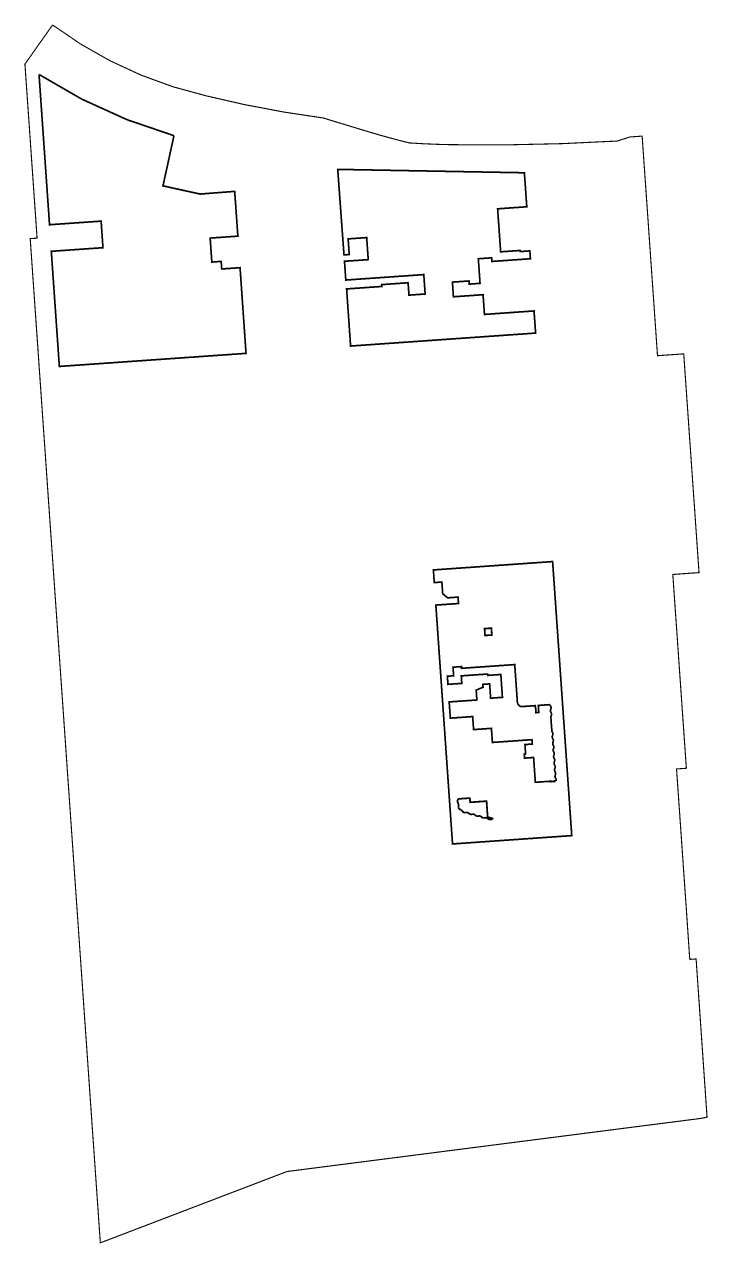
# Model space of a CAD drawing. Header units: millimetres. Extents: x 50357 to 985146, y 723188 to 1803594.
# Drawn here: x 834418.8 to 834574.8, y 819330.8 to 819608.8 of the extents above; entities that cross this region are included whole.
import ezdxf

# ---------------------------------------------------------------- set-up
doc = ezdxf.new("R2010")
doc.units = ezdxf.units.MM
doc.header["$LTSCALE"] = 3
doc.header["$MEASUREMENT"] = 0
doc.linetypes.add('CENTER', pattern=[2, 1.25, -0.25, 0.25, -0.25])
doc.linetypes.add('DIVIDE', pattern=[1.25, 0.5, -0.25, 0, -0.25, 0, -0.25])
doc.layers.add('22INWA-a', color=6, linetype='CENTER')
doc.layers.add('_SUBLEASE LINE', color=10, linetype='DIVIDE')

msp = doc.modelspace()

# ---------------------------------------------------------------- linework, layer by layer
at = {"layer": '22INWA-a', "ltscale": 2, "const_width": 0.25, "flags": 128}
msp.add_lwpolyline([(834570.6959, 819395.5637), (834572.1474, 819395.6652), (834574.6447, 819359.5834), (834573.2566, 819359.308), (834478.7736, 819347.1939), (834436.1774, 819330.9322), (834420.1743, 819559.9048), (834421.7452, 819560.0146), (834418.9671, 819599.7108), (834425.2847, 819608.6384, 0.10394533), (834460.2207, 819592.4964, 0.02814853), (834487.0417, 819587.4214), (834497.4067, 819584.2654, 0.01218113), (834506.6757, 819581.7354, 0.0118169), (834516.2037, 819581.3314, 0.01895901), (834554.1337, 819582.1654), (834557.0637, 819583.0944), (834559.8312, 819583.2867), (834563.3367, 819533.2152), (834569.3221, 819533.6342), (834572.814, 819483.7563), (834566.828, 819483.3373), (834569.9219, 819439.1454), (834567.678, 819438.9883), (834569.9238, 819406.9025), (834570.6959, 819395.5637)], format="xyb", dxfattribs=at)
at = {"layer": '_SUBLEASE LINE', "ltscale": 2, "const_width": 0.3825}
msp.add_lwpolyline([(834458.9544, 819570.0768), (834450.476, 819571.9426), (834452.9789, 819583.3846, -0.07287911), (834422.1867, 819597.3431), (834424.5825, 819563.0797), (834436.3563, 819563.9028), (834436.7796, 819557.8475), (834424.987, 819557.0228), (834426.8224, 819530.7691), (834469.4262, 819533.7495), (834468.0656, 819553.2852), (834463.8792, 819552.9936), (834463.7585, 819554.7194), (834461.6237, 819554.5701), (834461.2416, 819560.0368), (834467.5648, 819560.4772), (834466.8393, 819570.6849)], format="xyb", close=True, dxfattribs=at)
at = {"layer": '_SUBLEASE LINE', "ltscale": 2}
for points, const_width in [([(834532.9579, 819574.928), (834490.3545, 819575.7035), (834491.7856, 819556.1988), (834492.979, 819556.2864), (834492.7304, 819559.8532), (834496.9671, 819560.1489), (834497.3184, 819555.1236), (834491.8995, 819554.7467), (834492.1987, 819550.467), (834509.9957, 819551.7117), (834510.3052, 819547.285), (834506.6142, 819547.027), (834506.417, 819549.8469), (834500.4017, 819549.4268), (834500.431, 819549.0078), (834492.3861, 819548.4456), (834493.2905, 819535.418), (834535.5188, 819538.374), (834535.1561, 819543.4226), (834523.8404, 819542.6313), (834523.5263, 819547.1248), (834516.7613, 819546.6519), (834516.5277, 819549.9937), (834520.3192, 819550.2587), (834520.3699, 819549.5404), (834522.836, 819549.7128), (834522.4436, 819555.3267), (834525.4762, 819555.5387), (834525.5353, 819554.7073), (834534.3351, 819555.3226), (834534.1974, 819557.1114), (834531.983, 819556.9566), (834531.9657, 819557.211), (834527.5368, 819556.9014), (834526.8511, 819566.7101), (834533.5, 819567.175)], 0.3825), ([(834516.5552, 819421.887), (834543.7665, 819423.789), (834539.3966, 819486.2768), (834512.1862, 819484.3673), (834512.3874, 819481.4838), (834514.1245, 819481.6059), (834514.3103, 819478.9618), (834515.4158, 819478.0014), (834517.8153, 819478.17), (834517.9177, 819476.7136), (834512.7492, 819476.3505)], 0.3825), ([(834525.4228, 819471.0904), (834523.8666, 819470.9816), (834523.9754, 819469.4254), (834525.5316, 819469.5342)], 0.4)]:
    msp.add_lwpolyline(points, close=True, dxfattribs=dict(at, const_width=const_width))
at = {"layer": '_SUBLEASE LINE', "ltscale": 2, "flags": 128}
for points, const_width in [([(834538.7998, 819453.6574), (834536.1277, 819453.4706), (834536.24, 819451.8629), (834535.5966, 819451.8179), (834535.5077, 819453.0898), (834535.4528, 819453.086), (834535.4294, 819453.4218), (834532.489, 819453.2162, -0.41421356), (834531.355, 819454.202), (834530.7549, 819462.787), (834518.6095, 819461.9379), (834518.5827, 819462.322), (834516.6723, 819462.1885), (834516.809, 819460.2332), (834515.3825, 819460.1335), (834515.5122, 819458.278), (834518.6745, 819458.4991), (834518.5545, 819460.2149), (834524.5649, 819460.6351), (834524.5868, 819460.3208), (834527.5795, 819460.5301), (834527.9439, 819455.3178), (834525.2505, 819455.1295), (834525.023, 819458.384), (834523.4767, 819458.276), (834523.5233, 819457.6106), (834521.954, 819456.9716), (834522.1118, 819454.7146), (834515.7922, 819454.2728), (834516.0506, 819450.5768), (834521.1531, 819450.9335), (834521.3609, 819447.9608), (834525.431, 819448.2453), (834525.6556, 819445.0332), (834534.6885, 819445.6646), (834534.7583, 819444.6671), (834533.0823, 819444.5499), (834533.233, 819442.3952), (834532.9237, 819442.3735), (834532.9879, 819441.4558), (834535.0578, 819441.6005), (834535.4532, 819435.9443), (834538.9956, 819436.1919), (834539.0032, 819436.0822), (834539.7813, 819436.1366), (834539.7737, 819436.2463), (834540.1643, 819436.2736, 0.03165371), (834540.1899, 819436.3773, 0.0639852), (834540.1913, 819436.5628, 0.09892025), (834540.1203, 819436.7905), (834540.0525, 819436.9206, -0.0309067), (834539.9843, 819437.0738, -0.03179227), (834539.9556, 819437.1713, -0.03736887), (834539.9423, 819437.2606, -0.06988665), (834539.958, 819437.4513, -0.02840256), (834539.9955, 819437.587), (834540.046, 819437.7297, 0.04428645), (834540.0853, 819437.8736, 0.0639852), (834540.0867, 819438.0591, 0.09892025), (834540.0157, 819438.2869), (834539.9478, 819438.4169, -0.0309067), (834539.8797, 819438.5702, -0.03179227), (834539.851, 819438.6676, -0.03734334), (834539.8377, 819438.7569, -0.06988665), (834539.8533, 819438.9477, -0.02840256), (834539.8909, 819439.0834), (834539.9413, 819439.2261, 0.04428645), (834539.9806, 819439.37, 0.0639852), (834539.9821, 819439.5554, 0.09892025), (834539.9111, 819439.7832), (834539.8432, 819439.9133, -0.0309067), (834539.7751, 819440.0665, -0.03179227), (834539.7464, 819440.164, -0.03736376), (834539.7331, 819440.2533, -0.06988665), (834539.7487, 819440.444, -0.02840256), (834539.7862, 819440.5797), (834539.8367, 819440.7224, 0.04428645), (834539.876, 819440.8663, 0.0639852), (834539.8775, 819441.0518, 0.09892025), (834539.8065, 819441.2796), (834539.7386, 819441.4096, -0.0309067), (834539.6705, 819441.5629, -0.03179227), (834539.6418, 819441.6603, -0.03735355), (834539.6285, 819441.7496, -0.06988665), (834539.6441, 819441.9404, -0.02840256), (834539.6816, 819442.076), (834539.7321, 819442.2188, 0.04428645), (834539.7714, 819442.3626, 0.0639852), (834539.7729, 819442.5481, 0.09892025), (834539.7019, 819442.7759), (834539.634, 819442.906, -0.0309067), (834539.5659, 819443.0592, -0.03179227), (834539.5372, 819443.1567, -0.03735355), (834539.5239, 819443.246, -0.06988665), (834539.5395, 819443.4367, -0.02840256), (834539.577, 819443.5724), (834539.6275, 819443.7151, 0.04428645), (834539.6668, 819443.859, 0.0639852), (834539.6683, 819444.0445, 0.09892025), (834539.5973, 819444.2723), (834539.5294, 819444.4023, -0.0309067), (834539.4613, 819444.5556, -0.03179227), (834539.4326, 819444.653, -0.03735865), (834539.4193, 819444.7423, -0.06988665), (834539.4349, 819444.9331, -0.02840256), (834539.4724, 819445.0687), (834539.5229, 819445.2115, 0.04428645), (834539.5622, 819445.3553, 0.0639852), (834539.5637, 819445.5408, 0.09892025), (834539.4927, 819445.7686), (834539.4248, 819445.8987, -0.0309067), (834539.3567, 819446.0519, -0.03179227), (834539.328, 819446.1494, -0.03734853), (834539.3147, 819446.2386, -0.06988665), (834539.3303, 819446.4294, -0.02840256), (834539.3678, 819446.5651), (834539.4183, 819446.7078, 0.04428645), (834539.4576, 819446.8517, 0.0639852), (834539.4591, 819447.0372, 0.09892025), (834539.3881, 819447.265), (834539.3202, 819447.395, -0.0309067), (834539.2521, 819447.5483, -0.03179227), (834539.2233, 819447.6457, -0.03734334), (834539.2101, 819447.735, -0.02391231), (834539.2094, 819447.8008), (834539.009, 819450.6638, -0.02665141), (834539.0009, 819450.7277, -0.06988665), (834539.0165, 819450.9185, -0.02840256), (834539.054, 819451.0541), (834539.1045, 819451.1969, 0.04428645), (834539.1438, 819451.3407, 0.0639852), (834539.1452, 819451.5262, 0.09892025), (834539.0743, 819451.754), (834539.0064, 819451.8841, -0.0309067), (834538.9383, 819452.0373, -0.03179227), (834538.9095, 819452.1348, -0.03734334), (834538.8963, 819452.224, -0.06988665), (834538.9119, 819452.4148, -0.02840256), (834538.9494, 819452.5505), (834538.9999, 819452.6932, 0.04428645), (834539.0392, 819452.8371, 0.0639852), (834539.0406, 819453.0226, 0.09892025), (834538.9697, 819453.2504), (834538.9018, 819453.3804, -0.0309067), (834538.8337, 819453.5336, -0.03179227), (834538.8049, 819453.6311, -0.06579708)], 0.3825), ([(834524.7939, 819427.5332, -0.02527038), (834524.7274, 819427.5801), (834524.601, 819427.682, 0.01784853), (834524.5138, 819427.7461, 0.02095103), (834524.445, 819427.7889, 0.06113544), (834524.2961, 819427.8518, 0.04864219), (834524.1764, 819427.8719, 0.04813986), (834523.9741, 819427.8651), (834523.8268, 819427.8443, -0.00371201), (834523.7732, 819427.8374, -0.04915404), (834523.6387, 819427.8343, -0.04836019), (834523.4941, 819427.8651, -0.06420646), (834523.3702, 819427.9174, -0.03349789), (834523.2812, 819427.978), (834523.1547, 819428.0799, 0.01784853), (834523.0676, 819428.144, 0.02095103), (834522.9988, 819428.1868, 0.06113544), (834522.8498, 819428.2497, 0.04864219), (834522.7302, 819428.2698, 0.04813986), (834522.5278, 819428.263), (834522.3806, 819428.2423, -0.00371201), (834522.327, 819428.2353, -0.04915404), (834522.1925, 819428.2323, -0.04836019), (834522.0478, 819428.263, -0.06420646), (834521.9239, 819428.3153, -0.03349789), (834521.8349, 819428.3759), (834521.7084, 819428.4778, 0.01784853), (834521.6213, 819428.5419, 0.02095103), (834521.5525, 819428.5847, 0.06113544), (834521.4036, 819428.6476, 0.04865025), (834521.2839, 819428.6677, 0.04813986), (834521.0816, 819428.661), (834520.9343, 819428.6402, -0.00371201), (834520.8807, 819428.6332, -0.04915404), (834520.7462, 819428.6302, -0.04836019), (834520.6016, 819428.661, -0.06420646), (834520.4777, 819428.7132, -0.03349789), (834520.3887, 819428.7738), (834520.2622, 819428.8757, 0.01784853), (834520.1751, 819428.9398, 0.02095103), (834520.1062, 819428.9826, 0.06113544), (834519.9573, 819429.0455, 0.0583527), (834519.7832, 819429.0677, 0.03224177), (834519.614, 819429.0557), (834519.5117, 819429.0408, -0.05077017), (834519.3195, 819429.0258, -0.07348521), (834519.1186, 819429.0722, -0.11887142), (834518.9433, 819429.2043), (834518.8466, 819429.3193, 0.01520145), (834518.7336, 819429.4507, 0.02126545), (834518.6487, 819429.5358), (834518.6034, 819429.5749, 0.03605819), (834518.4928, 819429.6534, 0.0098513), (834518.372, 819429.7235), (834518.1869, 819429.8217, -0.0029613), (834518.1362, 819429.8519, -0.10684403), (834518.0046, 819429.9761, -0.0685255), (834517.9279, 819430.139, -0.08370649), (834517.9226, 819430.3709), (834517.9435, 819430.5769, 0.04123523), (834517.9449, 819430.808, 0.0651898), (834517.9003, 819430.9943, 0.02792833), (834517.7647, 819431.2768, -0.04476045), (834517.7121, 819431.4076, -0.0615429), (834517.689, 819431.5766, -0.09980647), (834517.7264, 819431.8122, 0.0049265), (834517.7755, 819431.9504, 0.02650401), (834517.8217, 819432.1116, 0.01718116), (834517.8303, 819432.1561), (834520.513, 819432.3436), (834520.5799, 819431.386), (834524.3208, 819431.6475), (834524.5742, 819428.0232), (834525.6465, 819427.7282), (834525.6002, 819427.5603), (834525.6962, 819427.5339), (834525.6779, 819427.4677, 0.04089076), (834525.5553, 819427.4763, 0.02688606), (834525.4204, 819427.4673), (834525.2731, 819427.4465, -0.00953566), (834525.1927, 819427.437, -0.03454324), (834525.0985, 819427.4355, -0.05225014), (834524.9659, 819427.4599, -0.08326203)], 0.4)]:
    msp.add_lwpolyline(points, format="xyb", close=True, dxfattribs=dict(at, const_width=const_width))

doc.saveas('drawing.dxf')
